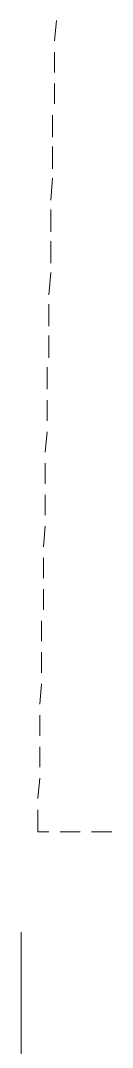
# Model space of a CAD drawing. Header units: millimetres. Extents: x 3949 to 6216, y -1987 to -943.
# Drawn here: x 4941.93 to 4944.32, y -1660.41 to -1633.35 of the extents above; entities that cross this region are included whole.
import ezdxf

# ---------------------------------------------------------------- set-up
doc = ezdxf.new("R2010")
doc.units = ezdxf.units.MM
doc.layers.add('PADRÃO DE ENTRADA', color=7, linetype='Continuous', lineweight=0)

msp = doc.modelspace()

# ---------------------------------------------------------------- linework, layer by layer
at = {"layer": 'PADRÃO DE ENTRADA', "lineweight": 5}
for points in [[(4942.806, -1633.888), (4942.855, -1633.351)], [(4942.806, -1634.718), (4942.806, -1634.181)], [(4942.806, -1635.548), (4942.806, -1635.011)], [(4942.757, -1636.427), (4942.757, -1635.841)], [(4942.757, -1637.257), (4942.757, -1636.671)], [(4942.708, -1638.087), (4942.757, -1637.501)], [(4942.708, -1638.917), (4942.708, -1638.331)], [(4942.708, -1639.747), (4942.708, -1639.161)], [(4942.659, -1640.577), (4942.708, -1639.991)], [(4942.659, -1641.406), (4942.659, -1640.821)], [(4942.659, -1642.236), (4942.659, -1641.651)], [(4942.611, -1643.066), (4942.611, -1642.481)], [(4942.611, -1643.896), (4942.611, -1643.359)], [(4942.562, -1644.726), (4942.611, -1644.189)], [(4942.562, -1645.556), (4942.562, -1645.019)], [(4942.562, -1646.386), (4942.562, -1645.849)], [(4942.513, -1647.216), (4942.562, -1646.679)], [(4942.513, -1648.046), (4942.513, -1647.509)], [(4942.513, -1648.876), (4942.513, -1648.339)], [(4942.464, -1649.706), (4942.464, -1649.169)], [(4942.464, -1650.536), (4942.464, -1649.999)], [(4942.415, -1651.366), (4942.464, -1650.829)], [(4942.415, -1652.196), (4942.415, -1651.659)], [(4942.415, -1653.026), (4942.415, -1652.489)], [(4942.366, -1653.856), (4942.415, -1653.319)], [(4942.659, -1654.734), (4942.366, -1654.734), (4942.366, -1654.149)], [(4943.489, -1654.734), (4942.952, -1654.734)], [(4944.319, -1654.734), (4943.782, -1654.734)], [(4941.927, -1657.371), (4941.927, -1664.401)]]:
    msp.add_lwpolyline(points, dxfattribs=at)

doc.saveas('drawing.dxf')
